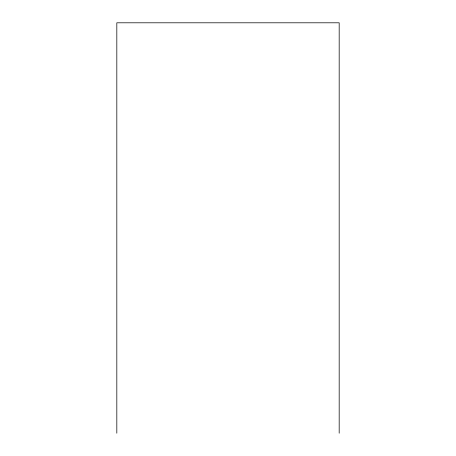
<?xml version="1.0" encoding="UTF-8"?>
<svg xmlns="http://www.w3.org/2000/svg" width="456" height="456" viewBox="0 0 456 456"><rect width="100%" height="100%" fill="white"/><g stroke="black" fill="none" stroke-linecap="round" stroke-linejoin="round"><path stroke-width="0.68" d="M339.178 433.2L339.178 22.8L116.821 22.8L116.821 433.2"/></g></svg>
